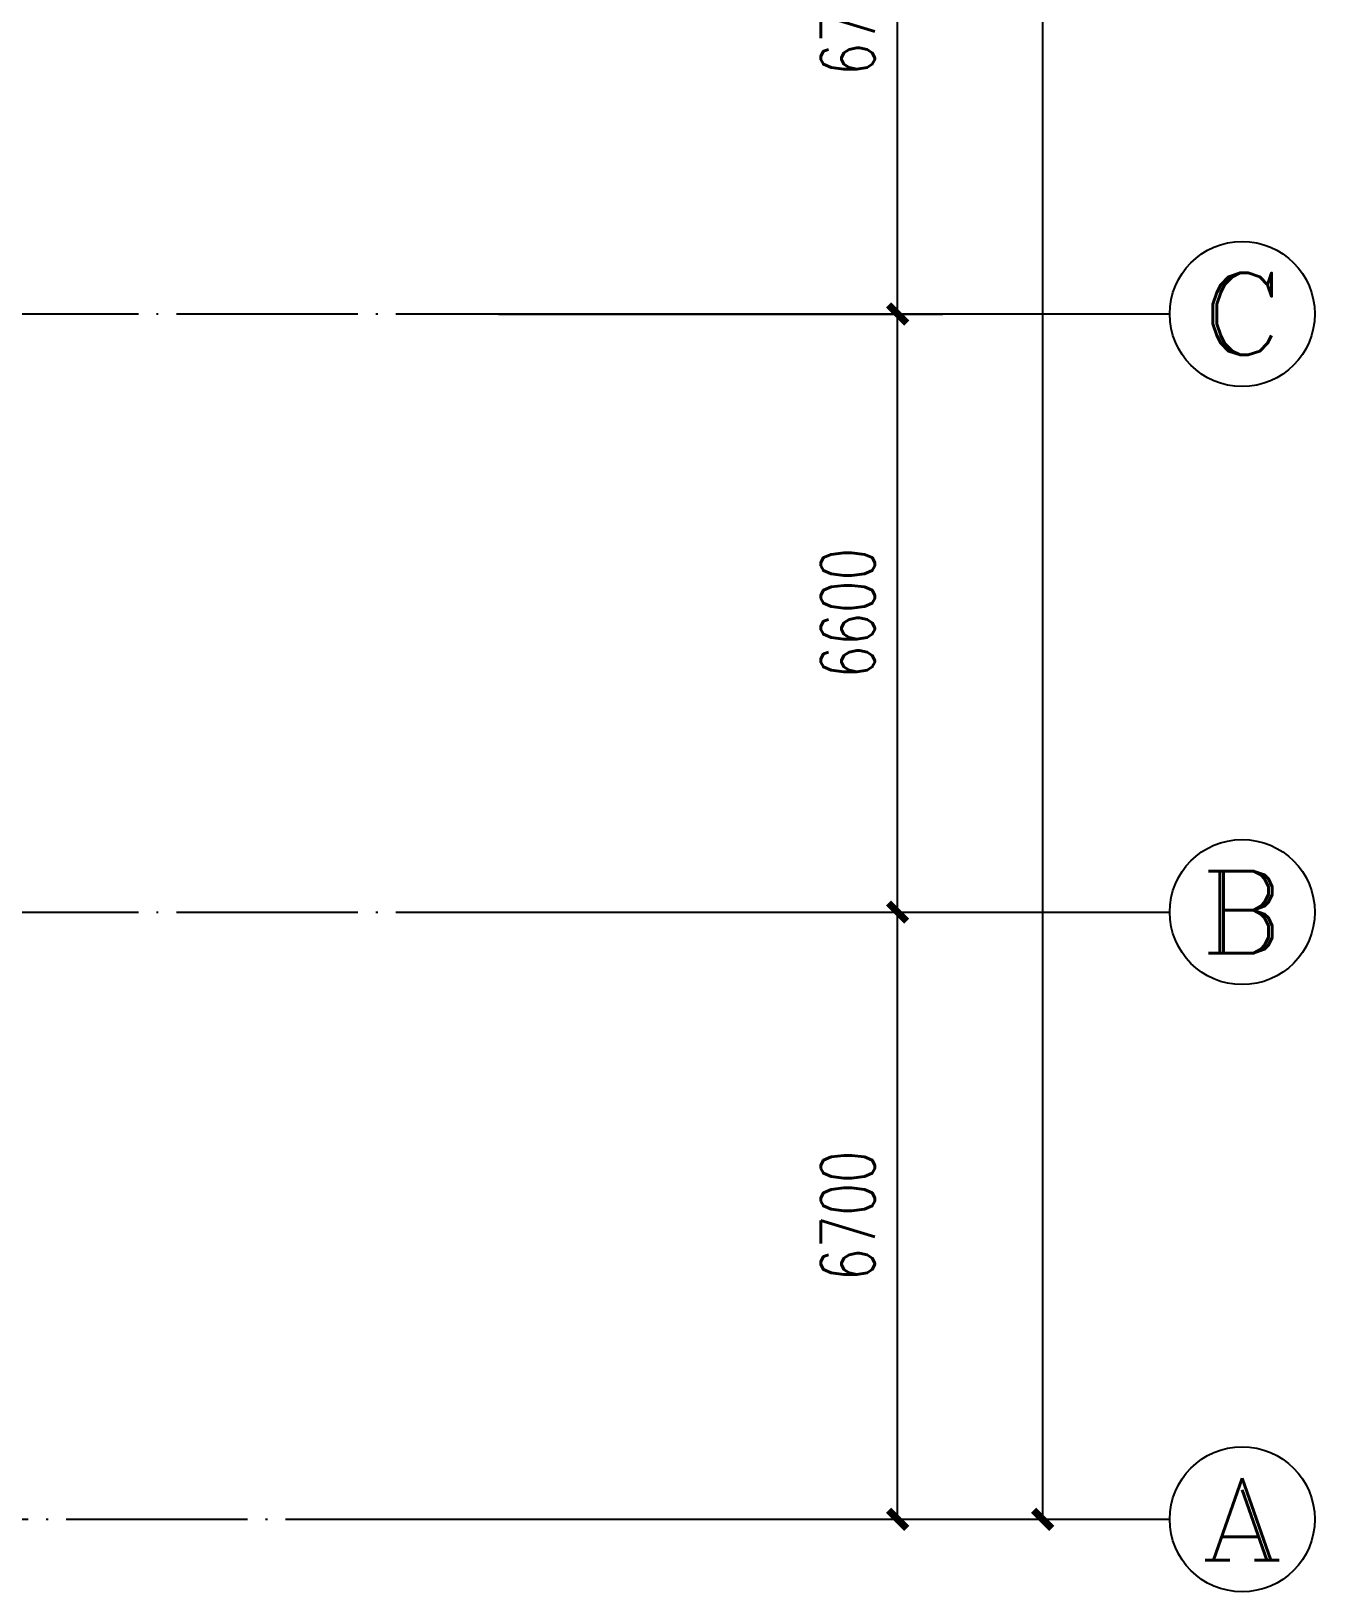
# Model space of a CAD drawing. Extents: x 36360094 to 36697644, y 75306 to 425482.
# Drawn here: x 36563466 to 36577621, y 277704 to 294924 of the extents above; entities that cross this region are included whole.
import ezdxf
from ezdxf.enums import TextEntityAlignment as Align

# ---------------------------------------------------------------- set-up
doc = ezdxf.new("R2010")
doc.units = 0
doc.header["$LTSCALE"] = 1000
doc.header["$MEASUREMENT"] = 0
doc.linetypes.add('ACAD_ISO04W100', pattern=[30.5, 24, -3, 0.5, -3])
doc.linetypes.add('DOTE', pattern=[2.42, 2, -0.2, 0.02, -0.2])
doc.layers.get('0').update_dxf_attribs({"linetype": 'CONTINUOUS'})
doc.layers.get('DEFPOINTS').update_dxf_attribs({"linetype": 'CONTINUOUS'})
for name, color, linetype in [('AXIS', 3, 'CONTINUOUS'), ('AXIS_TEXT', 7, 'CONTINUOUS'), ('DOTE', 1, 'ACAD_ISO04W100')]:
    doc.layers.add(name, color=color, linetype=linetype)
doc.styles.add('_TCH_AXIS', font='COMPLEX', dxfattribs={"bigfont": 'GBCBIG'})
doc.styles.add('_TCH_DIM_T3', font='SIMPLEX', dxfattribs={"width": 0.705882, "bigfont": 'GBCBIG'})
doc.styles.add('COMPLEX', font='COMPLEX')
doc.dimstyles.new('_TCH_ARCH&&200', dxfattribs={"dimtxt": 595, "dimasz": 200, "dimexe": 500, "dimexo": 600, "dimgap": 252.5, "dimtad": 1, "dimdec": 0, "dimzin": 0, "dimdsep": 46, "dimtxsty": '_TCH_DIM_T3', "dimblk": 'ARCHTICK', "dimcen": 0.09, "dimclrt": 7, "dimazin": 2, "dimtfac": 1, "dimtdec": 0, "dimtix": 1, "dimtmove": 2, "dimatfit": 3, "dimfxl": 0, "dimtolj": 1, "dimtzin": 0, "dimarcsym": 0})

# ---------------------------------------------------------------- blocks, each defined once
blk = doc.blocks.new('_ArchTick')
at = {"color": 0, "linetype": 'ByBlock', "const_width": 0.4}
blk.add_lwpolyline([(-0.5, -0.5), (0.5, 0.5)], dxfattribs=at)
blk = doc.blocks.new('*D676')
at = {"layer": 'AXIS', "color": 0, "lineweight": -2}
for p, q in [((36568621, 285204), (36573521, 285204)), ((36573021, 278504), (36573021, 285204)), ((36568621, 278504), (36573521, 278504))]:
    blk.add_line(p, q, dxfattribs=at)
at = {"layer": 'DEFPOINTS', "color": 0}
for p in [(36568021, 285204), (36573021, 285204), (36568021, 278504)]:
    blk.add_point(p, dxfattribs=at)
at = {"layer": 'AXIS', "color": 0, "lineweight": -2, "xscale": 200, "yscale": 200, "zscale": 200}
for p, rotation in [((36573021, 285204), 90), ((36573021, 278504), 270)]:
    blk.add_blockref('_ArchTick', p, dxfattribs=dict(at, rotation=rotation))
at = {"layer": 'AXIS', "color": 7, "insert": (36572471, 281854), "char_height": 595, "attachment_point": 5, "rotation": 90, "style": '_TCH_DIM_T3'}
blk.add_mtext('\\A1;6700', dxfattribs=at)
blk = doc.blocks.new('*D677')
at = {"layer": 'AXIS', "color": 0, "lineweight": -2}
for p, q in [((36568621, 291804), (36573521, 291804)), ((36573021, 285204), (36573021, 291804)), ((36568621, 285204), (36573521, 285204))]:
    blk.add_line(p, q, dxfattribs=at)
at = {"layer": 'DEFPOINTS', "color": 0}
for p in [(36568021, 291804), (36573021, 291804), (36568021, 285204)]:
    blk.add_point(p, dxfattribs=at)
at = {"layer": 'AXIS', "color": 0, "lineweight": -2, "xscale": 200, "yscale": 200, "zscale": 200}
for p, rotation in [((36573021, 291804), 90), ((36573021, 285204), 270)]:
    blk.add_blockref('_ArchTick', p, dxfattribs=dict(at, rotation=rotation))
at = {"layer": 'AXIS', "color": 7, "insert": (36572471, 288504), "char_height": 595, "attachment_point": 5, "rotation": 90, "style": '_TCH_DIM_T3'}
blk.add_mtext('\\A1;6600', dxfattribs=at)
blk = doc.blocks.new('*D678')
at = {"layer": 'AXIS', "color": 0, "lineweight": -2}
for p, q in [((36568621, 298504), (36573521, 298504)), ((36573021, 291804), (36573021, 298504)), ((36568621, 291804), (36573521, 291804))]:
    blk.add_line(p, q, dxfattribs=at)
at = {"layer": 'DEFPOINTS', "color": 0}
for p in [(36568021, 298504), (36573021, 298504), (36568021, 291804)]:
    blk.add_point(p, dxfattribs=at)
at = {"layer": 'AXIS', "color": 0, "lineweight": -2, "xscale": 200, "yscale": 200, "zscale": 200}
for p, rotation in [((36573021, 298504), 90), ((36573021, 291804), 270)]:
    blk.add_blockref('_ArchTick', p, dxfattribs=dict(at, rotation=rotation))
at = {"layer": 'AXIS', "color": 7, "insert": (36572471, 295154), "char_height": 595, "attachment_point": 5, "rotation": 90, "style": '_TCH_DIM_T3'}
blk.add_mtext('\\A1;6700', dxfattribs=at)
blk = doc.blocks.new('*D682')
at = {"layer": 'AXIS', "color": 0, "lineweight": -2}
for p, q in [((36568621, 318504), (36575121, 318504)), ((36574621, 278504), (36574621, 318504)), ((36568621, 278504), (36575121, 278504))]:
    blk.add_line(p, q, dxfattribs=at)
at = {"layer": 'DEFPOINTS', "color": 0}
for p in [(36568021, 318504), (36574621, 318504), (36568021, 278504)]:
    blk.add_point(p, dxfattribs=at)
at = {"layer": 'AXIS', "color": 0, "lineweight": -2, "xscale": 200, "yscale": 200, "zscale": 200}
for p, rotation in [((36574621, 318504), 90), ((36574621, 278504), 270)]:
    blk.add_blockref('_ArchTick', p, dxfattribs=dict(at, rotation=rotation))
at = {"layer": 'AXIS', "color": 7, "insert": (36574071, 298504), "char_height": 595, "attachment_point": 5, "rotation": 90, "style": '_TCH_DIM_T3'}
blk.add_mtext('\\A1;40000', dxfattribs=at)
blk = doc.blocks.new('_AXISO')
blk.add_circle((0, 0), 0.5)
at = {"layer": 'AXIS_TEXT', "style": 'COMPLEX', "width": 1.041667}
blk.add_attdef('A', text='', height=0.56, dxfattribs=at).set_placement((-0.25, -0.28), (0.25, -0.28), align=Align.FIT)

msp = doc.modelspace()

# ---------------------------------------------------------------- linework, layer by layer
at = {"layer": 'AXIS'}
for p, q in [((36568020.8, 291804.3), (36576020.8, 291804.3)), ((36568020.8, 285204.3), (36576020.8, 285204.3)), ((36568020.8, 278504.3), (36576020.8, 278504.3))]:
    msp.add_line(p, q, dxfattribs=at)
at = {"layer": 'DOTE', "linetype": 'DOTE'}
for p, q in [((36562647.8, 291804.3), (36568020.8, 291804.3)), ((36562647.8, 285204.3), (36568020.8, 285204.3)), ((36510611.4, 278504.3), (36568020.8, 278504.3))]:
    msp.add_line(p, q, dxfattribs=at)

# ---------------------------------------------------------------- block references
at = {"layer": 'AXIS'}
ref = msp.add_blockref('_AXISO', (36576820.8, 291804.3), dxfattribs=dict(at, xscale=1600, yscale=1600, zscale=1600))
ref.add_attrib('A', 'C', dxfattribs={"layer": 'AXIS_TEXT', "height": 905.1, "style": '_TCH_AXIS', "width": 1.4}).set_placement((36576368.3, 291351.8), (36577273.4, 291351.8), align=Align.FIT)
ref = msp.add_blockref('_AXISO', (36576820.8, 285204.3), dxfattribs=dict(at, xscale=1600, yscale=1600, zscale=1600))
ref.add_attrib('A', 'B', dxfattribs={"layer": 'AXIS_TEXT', "height": 905.1, "style": '_TCH_AXIS', "width": 1.235294}).set_placement((36576368.3, 284751.8), (36577273.4, 284751.8), align=Align.FIT)
ref = msp.add_blockref('_AXISO', (36576820.8, 278504.3), dxfattribs=dict(at, xscale=1600, yscale=1600, zscale=1600))
ref.add_attrib('A', 'A', dxfattribs={"layer": 'AXIS_TEXT', "height": 905.1, "style": '_TCH_AXIS', "width": 1.166667}).set_placement((36576368.3, 278051.8), (36577273.4, 278051.8), align=Align.FIT)

# ---------------------------------------------------------------- dimensions: what is measured, and where the dimension line sits
for p1, p2, distance, picture, middle in [((36568020.8, 278504.3), (36568020.8, 318504.3), -6600, '*D682', (36574070.8, 298504.3)), ((36568020.8, 291804.3), (36568020.8, 298504.3), -5000, '*D678', (36572470.8, 295154.3)), ((36568020.8, 285204.3), (36568020.8, 291804.3), -5000, '*D677', (36572470.8, 288504.3)), ((36568020.8, 278504.3), (36568020.8, 285204.3), -5000, '*D676', (36572470.8, 281854.3))]:
    dim = msp.add_aligned_dim(p1=p1, p2=p2, distance=distance, dimstyle='_TCH_ARCH&&200', dxfattribs=at)
    dim.commit()
    dim.dimension.update_dxf_attribs({"geometry": picture, "text_midpoint": middle})

doc.saveas('drawing.dxf')
